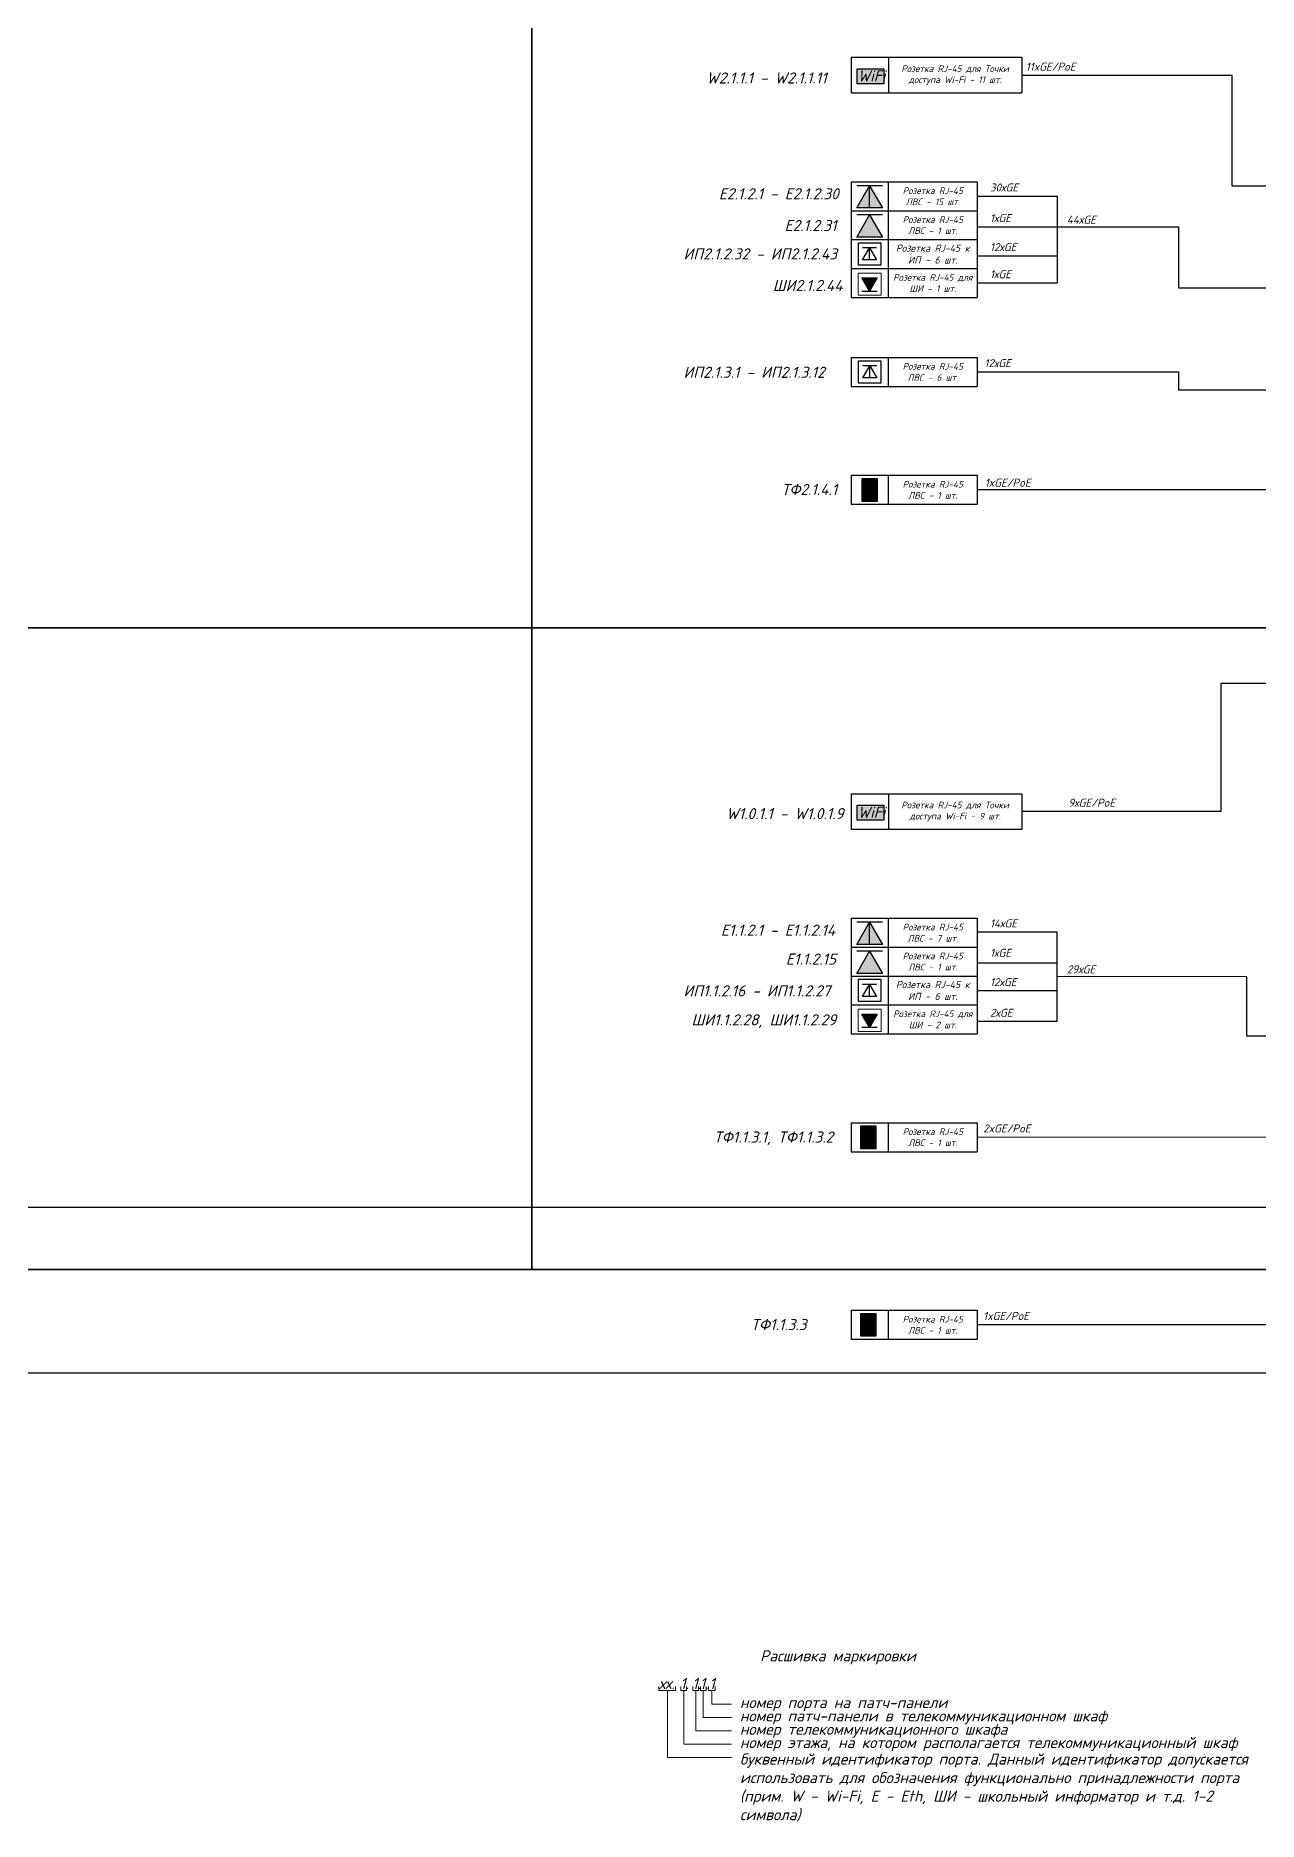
# Model space of a CAD drawing. Extents: x -260425 to 1294666, y -169889 to -2349.
# Drawn here: x 64073 to 91563, y -109456 to -69302 of the extents above; entities that cross this region are included whole.
import ezdxf

# ---------------------------------------------------------------- set-up
doc = ezdxf.new("R2010")
doc.units = 0
doc.header["$LTSCALE"] = 100
doc.set_wipeout_variables(frame=1)
for name, color, linetype, lineweight in [('АП_АСУ_ОсновнаяТолстая', 7, 'Continuous', 30), ('АП_АСУ_ОсновнаяТонкая', 7, 'Continuous', 25), ('СС_СКС_Кабель', 6, 'Continuous', 30), ('СС_СКС_Оборудование', 6, 'Continuous', 30), ('СС_Схема', 7, 'Continuous', 30)]:
    doc.layers.add(name, color=color, linetype=linetype, lineweight=lineweight)
doc.styles.add('1ISOCPEUR', font='isocpeui.ttf', dxfattribs={"height": 250})
doc.styles.add('ISOCPEUR', font='isocpeui.ttf', dxfattribs={"height": 2.5})

# ---------------------------------------------------------------- blocks, each defined once
blk = doc.blocks.new('*U72')
at = {"color": 0}
for p, q in [((0, -38), (0, 462)), ((0, 462), (500, 462)), ((500, 462), (500, -38)), ((92, 76), (250, 348)), ((407, 348), (92, 348)), ((407, 76), (92, 76)), ((250, 348), (407, 76)), ((250, 76), (250, 348)), ((500, -38), (0, -38))]:
    blk.add_line(p, q, dxfattribs=at)
blk = doc.blocks.new('Розетка 1хRJ45')
at = {"true_color": 0xffffff, "transparency": 33554687}
h = blk.add_hatch(color=7, dxfattribs=at)
h.dxf.hatch_style = 1
h.paths.add_polyline_path([(273, 158), (0, 0), (273, -158)])
at = {"color": 0, "lineweight": 30}
for p, q in [((0, 0), (273, 158)), ((0, 158), (0, -158)), ((273, -158), (0, 0)), ((273, 158), (273, -158))]:
    blk.add_line(p, q, dxfattribs=at)
at = {"style": '1ISOCPEUR', "oblique": 15, "width": 0.8, "flags": 8}
blk.add_attdef('ПОЗ.', (311, -106), '', height=250, dxfattribs=at)
blk = doc.blocks.new('порт ШИ')
at = {"layer": 'АП_АСУ_ОсновнаяТонкая', "color": 3, "lineweight": 0, "ltscale": 50}
blk.add_lwpolyline([(-240, 462), (240, 462), (240, 0), (-240, 0)], close=True, dxfattribs=at)
at = {"layer": 'АП_АСУ_ОсновнаяТонкая', "color": 3, "lineweight": 0, "ltscale": 50, "rotation": 90}
blk.add_blockref('Розетка 1хRJ45', (0, 87), dxfattribs=at)
blk = doc.blocks.new('*T85')
at = {"layer": 'АП_АСУ_ОсновнаяТолстая', "color": 0, "linetype": 'ByBlock', "lineweight": -2, "transparency": 16777216}
for p, q in [((0, 0), (3836, 0)), ((0, 0), (0, -800)), ((836, 0), (836, -800)), ((3836, 0), (3836, -800)), ((0, -800), (3836, -800))]:
    blk.add_line(p, q, dxfattribs=at)
at = {"layer": 'АП_АСУ_ОсновнаяТолстая', "color": 0, "transparency": 16777216, "insert": (2336, -400), "char_height": 150, "width": 2800, "attachment_point": 5, "style": '1ISOCPEUR'}
blk.add_mtext('Розетка RJ-45 для Точки доступа Wi-Fi - 11 шт.', dxfattribs=at)
blk = doc.blocks.new('*U74')
at = {"true_color": 0xffffff, "transparency": 33554687}
h = blk.add_hatch(color=7, dxfattribs=at)
h.dxf.hatch_style = 1
h.paths.add_polyline_path([(0, 338), (0, 0), (599, 0), (599, 338)])
at = {"color": 0}
blk.add_lwpolyline([(0, 338), (599, 338), (599, 0), (0, 0)], close=True, dxfattribs=at)
at = {"color": 0, "insert": (13, 300), "char_height": 250, "attachment_point": 1, "style": '1ISOCPEUR'}
blk.add_mtext_dynamic_manual_height_columns('WiFi', width=599, gutter_width=1250, heights=[0], dxfattribs=at)
at = {"color": 18, "true_color": 0x000000, "style": '1ISOCPEUR'}
blk.add_attdef('НАЗВАНИЕ', (-131, 420), '', height=250, dxfattribs=at)
blk = doc.blocks.new('*T94')
at = {"layer": 'АП_АСУ_ОсновнаяТолстая', "color": 0, "linetype": 'ByBlock', "lineweight": -2, "transparency": 16777216}
for p, q in [((0, 0), (3836, 0)), ((0, 0), (0, -800)), ((836, 0), (836, -800)), ((3836, 0), (3836, -800)), ((0, -800), (3836, -800))]:
    blk.add_line(p, q, dxfattribs=at)
at = {"layer": 'АП_АСУ_ОсновнаяТолстая', "color": 0, "transparency": 16777216, "insert": (2336, -400), "char_height": 150, "width": 2800, "attachment_point": 5, "style": '1ISOCPEUR'}
blk.add_mtext('Розетка RJ-45 для Точки доступа Wi-Fi - 9 шт.', dxfattribs=at)
blk = doc.blocks.new('*T95')
at = {"layer": 'АП_АСУ_ОсновнаяТолстая', "color": 0, "linetype": 'ByBlock', "lineweight": -2, "transparency": 16777216}
for p, q in [((0, 0), (2833, 0)), ((0, 0), (0, -2600)), ((833, 0), (833, -2600)), ((2833, 0), (2833, -2600)), ((0, -650), (2833, -650)), ((0, -1300), (2833, -1300)), ((0, -1950), (2833, -1950)), ((0, -2600), (2833, -2600))]:
    blk.add_line(p, q, dxfattribs=at)
at = {"layer": 'АП_АСУ_ОсновнаяТолстая', "color": 0, "transparency": 16777216, "attachment_point": 5, "style": '1ISOCPEUR'}
for s, insert, char_height, width in [('Розетка RJ-45 ЛВС - 7 шт.', (1833, -325), 150, 1800), ('Розетка RJ-45 ЛВС - 1 шт.', (1833, -975), 150, 1800), ('Розетка RJ-45 к ИП - 6 шт.', (1833, -1625), 160, 1997.6), ('Розетка RJ-45 для ШИ - 2 шт.', (1833, -2275), 150, 1800)]:
    blk.add_mtext(s, dxfattribs=dict(at, insert=insert, char_height=char_height, width=width))
blk = doc.blocks.new('панель приема видеодомофона')
blk.add_wipeout([(0, 10), (7, 10), (7, 0), (0, 0)])
at = {"true_color": 0xffffff, "transparency": 33554687}
h = blk.add_hatch(color=7, dxfattribs=at)
h.dxf.hatch_style = 1
h.paths.add_polyline_path([(7, 10), (3.5, 10), (0, 10), (0, 5), (0, 0), (3.5, 0), (7, 0), (7, 5)])
h.paths.add_polyline_path([(3.07, 8.82), (3.07, 1.71), (0.8, 1.71), (0.8, 8.82)], flags=16)
h.paths.add_polyline_path([(3.55, 8.82), (6.56, 8.82), (6.56, 5.58), (3.55, 5.58)], flags=16)
h.paths.add_polyline_path([(4.53, 4.2, -1), (4, 4.2, -1)], flags=16)
h.paths.add_polyline_path([(5.45, 4.2, -1), (4.92, 4.2, -1)], flags=16)
h.paths.add_polyline_path([(6.36, 4.2, -1), (5.82, 4.2, -1)], flags=16)
h.paths.add_polyline_path([(4.53, 3.2, -1), (4, 3.2, -1)], flags=16)
h.paths.add_polyline_path([(5.45, 3.2, -1), (4.92, 3.2, -1)], flags=16)
h.paths.add_polyline_path([(6.36, 3.2, -1), (5.82, 3.2, -1)], flags=16)
h.paths.add_polyline_path([(4.53, 2.2, -1), (4, 2.2, -1)], flags=16)
h.paths.add_polyline_path([(5.45, 2.2, -1), (4.92, 2.2, -1)], flags=16)
h.paths.add_polyline_path([(6.36, 2.2, -1), (5.82, 2.2, -1)], flags=16)
h = blk.add_hatch(color=7, dxfattribs=at)
h.dxf.hatch_style = 1
h.paths.add_polyline_path([(3.07, 8.82), (0.8, 8.82), (0.8, 1.71), (3.07, 1.71)])
h.paths.add_polyline_path([(6.56, 8.82), (3.55, 8.82), (3.55, 5.58), (6.56, 5.58)])
h = blk.add_hatch(color=0)
h.dxf.hatch_style = 1
h.paths.add_polyline_path([(4, 4.2, 1), (4.53, 4.2, 1)])
h = blk.add_hatch(color=0)
h.dxf.hatch_style = 1
h.paths.add_polyline_path([(4, 3.2, 1), (4.53, 3.2, 1)])
h = blk.add_hatch(color=0)
h.dxf.hatch_style = 1
h.paths.add_polyline_path([(4, 2.2, 1), (4.53, 2.2, 1)])
h = blk.add_hatch(color=0)
h.dxf.hatch_style = 1
h.paths.add_polyline_path([(4.92, 4.2, 1), (5.45, 4.2, 1)])
h = blk.add_hatch(color=0)
h.dxf.hatch_style = 1
h.paths.add_polyline_path([(4.92, 3.2, 1), (5.45, 3.2, 1)])
h = blk.add_hatch(color=0)
h.dxf.hatch_style = 1
h.paths.add_polyline_path([(4.92, 2.2, 1), (5.45, 2.2, 1)])
h = blk.add_hatch(color=0)
h.dxf.hatch_style = 1
h.paths.add_polyline_path([(5.82, 4.2, 1), (6.36, 4.2, 1)])
h = blk.add_hatch(color=0)
h.dxf.hatch_style = 1
h.paths.add_polyline_path([(5.82, 3.2, 1), (6.36, 3.2, 1)])
h = blk.add_hatch(color=0)
h.dxf.hatch_style = 1
h.paths.add_polyline_path([(5.82, 2.2, 1), (6.36, 2.2, 1)])
at = {"color": 0, "lineweight": 30}
blk.add_lwpolyline([(0, 0), (3.5, 0), (7, 0), (7, 5), (7, 10), (3.5, 10), (0, 10), (0, 5)], close=True, dxfattribs=at)
at = {"color": 0}
for points in [[(0.8, 1.71), (3.07, 1.71), (3.07, 8.82), (0.8, 8.82)], [(3.55, 8.82), (6.56, 8.82), (6.56, 5.58), (3.55, 5.58)]]:
    blk.add_lwpolyline(points, close=True, dxfattribs=at)
for centre in [(4.27, 4.2), (4.27, 3.2), (4.27, 2.2), (5.18, 4.2), (5.18, 3.2), (5.18, 2.2), (6.09, 4.2), (6.09, 3.2), (6.09, 2.2)]:
    blk.add_circle(centre, 0.266, dxfattribs=at)
blk = doc.blocks.new('*U71')
at = {"true_color": 0xffffff, "transparency": 33554687}
h = blk.add_hatch(color=7, dxfattribs=at)
h.dxf.hatch_style = 1
h.paths.add_polyline_path([(157, 273), (0, 273), (157, 0)])
h.paths.add_polyline_path([(315, 273), (157, 273), (157, 0)])
at = {"color": 0}
for p, q in [((0, 273), (315, 273)), ((157, 0), (0, 273)), ((315, 273), (157, 0)), ((157, 273), (157, 0)), ((0, 0), (315, 0))]:
    blk.add_line(p, q, dxfattribs=at)
blk = doc.blocks.new('*T96')
at = {"layer": 'АП_АСУ_ОсновнаяТолстая', "color": 0, "linetype": 'ByBlock', "lineweight": -2, "transparency": 16777216}
for p, q in [((0, 0), (2833, 0)), ((0, 0), (0, -1950)), ((833, 0), (833, -1950)), ((2833, 0), (2833, -1950)), ((0, -650), (2833, -650)), ((0, -1300), (2833, -1300)), ((0, -1950), (2833, -1950))]:
    blk.add_line(p, q, dxfattribs=at)
at = {"layer": 'АП_АСУ_ОсновнаяТолстая', "color": 0, "transparency": 16777216, "attachment_point": 5, "style": '1ISOCPEUR'}
for s, insert, char_height, width in [('Розетка RJ-45 ЛВС - 15 шт.', (1833, -325), 150, 1800), ('Розетка RJ-45 ЛВС - 1 шт.', (1833, -975), 150, 1800), ('Розетка RJ-45 к ИП - 6 шт.', (1833, -1625), 160, 1997.6)]:
    blk.add_mtext(s, dxfattribs=dict(at, insert=insert, char_height=char_height, width=width))
blk = doc.blocks.new('*T90')
at = {"layer": 'АП_АСУ_ОсновнаяТолстая', "color": 0, "linetype": 'ByBlock', "lineweight": -2, "transparency": 16777216}
for p, q in [((0, 0), (2833, 0)), ((0, 0), (0, -650)), ((833, 0), (833, -650)), ((2833, 0), (2833, -650)), ((0, -650), (2833, -650))]:
    blk.add_line(p, q, dxfattribs=at)
at = {"layer": 'АП_АСУ_ОсновнаяТолстая', "color": 0, "transparency": 16777216, "insert": (1833, -325), "char_height": 150, "width": 1800, "attachment_point": 5, "style": '1ISOCPEUR'}
blk.add_mtext('Розетка RJ-45 ЛВС - 1 шт.', dxfattribs=at)
blk = doc.blocks.new('*T91')
at = {"layer": 'АП_АСУ_ОсновнаяТолстая', "color": 0, "linetype": 'ByBlock', "lineweight": -2, "transparency": 16777216}
for p, q in [((0, 0), (2833, 0)), ((0, 0), (0, -650)), ((833, 0), (833, -650)), ((2833, 0), (2833, -650)), ((0, -650), (2833, -650))]:
    blk.add_line(p, q, dxfattribs=at)
at = {"layer": 'АП_АСУ_ОсновнаяТолстая', "color": 0, "transparency": 16777216, "insert": (1833, -325), "char_height": 150, "width": 1800, "attachment_point": 5, "style": '1ISOCPEUR'}
blk.add_mtext('Розетка RJ-45 ЛВС - 1 шт.', dxfattribs=at)
blk = doc.blocks.new('*T80')
at = {"layer": 'АП_АСУ_ОсновнаяТолстая', "color": 0, "linetype": 'ByBlock', "lineweight": -2, "transparency": 16777216}
for p, q in [((0, 0), (2833, 0)), ((0, 0), (0, -650)), ((833, 0), (833, -650)), ((2833, 0), (2833, -650)), ((0, -650), (2833, -650))]:
    blk.add_line(p, q, dxfattribs=at)
at = {"layer": 'АП_АСУ_ОсновнаяТолстая', "color": 0, "transparency": 16777216, "insert": (1833, -325), "char_height": 150, "width": 1800, "attachment_point": 5, "style": '1ISOCPEUR'}
blk.add_mtext('Розетка RJ-45 ЛВС - 6 шт.', dxfattribs=at)
blk = doc.blocks.new('*T83')
at = {"layer": 'АП_АСУ_ОсновнаяТолстая', "color": 0, "linetype": 'ByBlock', "lineweight": -2, "transparency": 16777216}
for p, q in [((0, 0), (2833, 0)), ((0, 0), (0, -650)), ((833, 0), (833, -650)), ((2833, 0), (2833, -650)), ((0, -650), (2833, -650))]:
    blk.add_line(p, q, dxfattribs=at)
at = {"layer": 'АП_АСУ_ОсновнаяТолстая', "color": 0, "transparency": 16777216, "insert": (1833, -325), "char_height": 150, "width": 1800, "attachment_point": 5, "style": '1ISOCPEUR'}
blk.add_mtext('Розетка RJ-45 для ШИ - 1 шт.', dxfattribs=at)
blk = doc.blocks.new('*T268')
at = {"layer": 'АП_АСУ_ОсновнаяТолстая', "color": 0, "linetype": 'ByBlock', "lineweight": -2, "transparency": 16777216}
for p, q in [((0, 0), (2833, 0)), ((0, 0), (0, -650)), ((833, 0), (833, -650)), ((2833, 0), (2833, -650)), ((0, -650), (2833, -650))]:
    blk.add_line(p, q, dxfattribs=at)
at = {"layer": 'АП_АСУ_ОсновнаяТолстая', "color": 0, "transparency": 16777216, "insert": (1833, -325), "char_height": 150, "width": 1800, "attachment_point": 5, "style": 'ISOCPEUR'}
blk.add_mtext('Розетка RJ-45 ЛВС - 1 шт.', dxfattribs=at)

msp = doc.modelspace()

# ---------------------------------------------------------------- linework, layer by layer
at = {"layer": 'СС_СКС_Кабель'}
msp.add_line((87039.7, -72912.3), (87039.7, -74862.3), dxfattribs=at)
for points in [[(86245.6, -70187.3), (90971.5, -70187.3), (90971.5, -72675.3), (100210.8, -72675.3)], [(87039.7, -73598.4), (89767.7, -73602.7), (89767.7, -74970.8), (100210.8, -74970.8)], [(85243.5, -76860.6), (89767.7, -76863.9), (89767.7, -77266.3), (100210.8, -77266.3)], [(100210.8, -79512.3), (85243.5, -79512.3)], [(100184.2, -91796.9), (91302.3, -91796.9), (91302.3, -90464.4), (87039.7, -90459.6)], [(100184.2, -94075.9), (85243.5, -94072.5)], [(95951.5, -94074.9), (95950.6, -98291.3), (85243.5, -98289.6)]]:
    msp.add_lwpolyline(points, dxfattribs=at)
at = {"layer": 'СС_Схема'}
for points in [[(8235.6, -68221.5), (75226, -68221.5), (75226, -82617.6), (8235.6, -82617.6)], [(75226, -68221.5), (121168.9, -68221.5), (121168.9, -82617.6), (75226, -82617.6)], [(8235.6, -82617.6), (75226, -82617.6), (75226, -97049.7), (8235.6, -97049.7)], [(75226, -82617.6), (121168.9, -82617.6), (121168.9, -97049.7), (75226, -97049.7)], [(8235.6, -97049.7), (121168.9, -97049.7), (121168.9, -99381.9), (8235.6, -99381.9)]]:
    msp.add_lwpolyline(points, close=True, dxfattribs=at)
at = {"layer": 'СС_Схема', "color": 6}
for points in [[(85243.5, -72912.3), (87039.7, -72912.3)], [(85243.5, -73600.6), (87039.7, -73600.6)], [(85243.5, -74252.3), (87039.7, -74252.3)], [(85243.5, -74862.3), (87039.7, -74862.3)], [(106410.4, -94064.7), (104806, -94064.7), (104806, -83871.8), (90724, -83871.8), (90724, -86747.5), (86245.6, -86747.5)], [(85243.5, -91462.6), (87039.7, -91462.6), (87039.7, -89461.4), (85243.5, -89461.4)], [(85243.5, -90149.7), (87039.7, -90149.7)], [(85243.5, -90772.5), (87039.7, -90772.5)]]:
    msp.add_lwpolyline(points, dxfattribs=at)
at = {"layer": 'СС_Схема', "lineweight": 0}
for points in [[(78084, -106423.3), (78084, -106511.4), (78455.1, -106511.4), (78455.1, -106423.3)], [(78276.9, -106511.4), (78276.9, -108018.5), (79720, -108018.5)], [(78580.8, -106423.3), (78580.8, -106511.4), (78708.4, -106511.4), (78708.4, -106423.3)], [(78644.6, -106511.4), (78644.6, -107718.5), (79720, -107718.5)], [(78851.8, -106423.3), (78851.8, -106511.4), (78979.5, -106511.4), (78979.5, -106423.3)], [(78915.7, -106511.4), (78915.7, -107418.5), (79719.3, -107418.5)], [(79020.4, -106423.3), (79020.4, -106511.4), (79148, -106511.4), (79148, -106423.3)], [(79084.2, -106511.4), (79084.2, -107118.5), (79720, -107118.5)], [(79199.9, -106423.3), (79199.9, -106511.4), (79347.1, -106511.4), (79347.1, -106422.1)], [(79273.5, -106511.4), (79273.5, -106818.5), (79720, -106818.5)]]:
    msp.add_lwpolyline(points, dxfattribs=at)

# ---------------------------------------------------------------- block references
for name, p in [('*T85', (82410.1, -69787.3)), ('*T96', (82410.1, -72587.3)), ('*T83', (82410.1, -74537.3)), ('*T80', (82410.1, -76537.3)), ('*T94', (82410.1, -86347.5)), ('*T95', (82410.1, -89147.5))]:
    msp.add_blockref(name, p)
at = {"layer": 'АП_АСУ_ОсновнаяТонкая', "ltscale": 50, "xscale": 1.832857997427302, "yscale": 1.832857997427302, "zscale": 1.832857997427302, "rotation": 270}
for p in [(82823, -73329), (82823, -89889.3)]:
    msp.add_blockref('Розетка 1хRJ45', p, dxfattribs=at)
at = {"layer": 'АП_АСУ_ОсновнаяТонкая', "lineweight": 0, "xscale": 1.082443983823024, "yscale": 1.082443983823024, "zscale": 1.082443983823024}
for p in [(82823, -75139.4), (82823, -91694)]:
    msp.add_blockref('порт ШИ', p, dxfattribs=at)
at = {"layer": 'СС_СКС_Оборудование', "color": 30}
for p in [(82544.4, -70381), (82544.4, -86941.3)]:
    msp.add_blockref('*U74', p, dxfattribs=at)
at = {"layer": 'СС_СКС_Оборудование', "color": 7, "xscale": 1.832857997427302, "yscale": 1.832857997427302, "zscale": 1.832857997427302, "rotation": 180}
for p in [(83111.7, -72674.7), (83111.7, -89235)]:
    msp.add_blockref('*U71', p, dxfattribs=at)
at = {"layer": 'СС_СКС_Оборудование'}
for p in [(82573, -74420.6), (82576.8, -77074.2), (82573, -90983.6)]:
    msp.add_blockref('*U72', p, dxfattribs=at)

# ---------------------------------------------------------------- texts
at = {"layer": 'АП_АСУ_ОсновнаяТолстая', "char_height": 250, "attachment_point": 1}
for s, width, insert, style in [('W2.1.1.1 - W2.1.1.11', 3107.688, (79154.9, -70126.7), '1ISOCPEUR'), ('E2.1.2.1 - E2.1.2.30', 3055.802, (79435.1, -72731), '1ISOCPEUR'), ('E2.1.2.31', 1529.801, (80911.9, -73445.5), '1ISOCPEUR'), ('ИП2.1.2.32 - ИП2.1.2.43', 3672.48, (78638, -74083.1), '1ISOCPEUR'), ('ШИ2.1.2.44', 1721.128, (80646.1, -74793.6), '1ISOCPEUR'), ('ИП2.1.3.1 - ИП2.1.3.12', 3672.48, (78638, -76745.5), '1ISOCPEUR'), ('{\\C256;\\c0;ТФ}2.1.4.1', 1266.139, (80842.4, -79381.3), '1ISOCPEUR'), ('W1.0.1.1 - W1.0.1.9', 3244.643, (79599.2, -86670.1), '1ISOCPEUR'), ('E1.1.2.1 - E1.1.2.14', 3055.802, (79480.8, -89291.3), '1ISOCPEUR'), ('E1.1.2.15', 1343.092, (80942.6, -89941.3), '1ISOCPEUR'), ('ИП1.1.2.16 - ИП1.1.2.27', 3672.48, (78638, -90655.8), '1ISOCPEUR'), ('ШИ1.1.2.28, ШИ1.1.2.29', 3318.052, (78817.8, -91308), '1ISOCPEUR'), ('{\\C256;\\c0;ТФ}1.1.3.1{\\C256;\\c0;, ТФ}1.1.3.2', 2859.315, (79321.6, -93943.1), '1ISOCPEUR'), ('{\\C256;\\c0;ТФ}1.1.3.3', 2859.315, (80158.4, -98160.2), 'ISOCPEUR'), ('хх.', 250, (78088.5, -106232.9), '1ISOCPEUR'), ('1.', 250, (78564.3, -106232.9), '1ISOCPEUR'), ('1.', 250, (78835.4, -106232.9), '1ISOCPEUR'), ('1.', 250, (79003.9, -106232.9), '1ISOCPEUR'), ('1', 250, (79219.1, -106232.9), '1ISOCPEUR')]:
    msp.add_mtext_dynamic_manual_height_columns(s, width=width, gutter_width=125000, heights=[0], dxfattribs=dict(at, insert=insert, style=style))
at = {"layer": 'АП_АСУ_ОсновнаяТонкая', "char_height": 180, "attachment_point": 1}
for s, width, insert, style in [('11xGE/PoE', 3402.654, (86333.2, -69907.9), '1ISOCPEUR'), ('30хGE', 3402.654, (85529.9, -72624.8), '1ISOCPEUR'), ('1хGE', 3402.654, (85529.9, -73313.1), '1ISOCPEUR'), ('44хGE', 2198.969, (87258.9, -73347.7), '1ISOCPEUR'), ('12хGE', 3402.654, (85529.9, -73964.9), '1ISOCPEUR'), ('1хGE', 3402.654, (85529.9, -74574.8), '1ISOCPEUR'), ('12хGE', 2198.969, (85403.6, -76575.2), '1ISOCPEUR'), ('1xGE/PoE', 3402.654, (85411.9, -79263.1), '1ISOCPEUR'), ('9хGE/PoE', 3402.654, (87291.6, -86460.1), '1ISOCPEUR'), ('14хGE', 3402.654, (85529.9, -89173.9), '1ISOCPEUR'), ('1хGE', 3402.654, (85529.9, -89835.1), '1ISOCPEUR'), ('29хGE ', 2198.969, (87258.9, -90206.3), '1ISOCPEUR'), ('12хGE', 3402.654, (85529.9, -90494.4), '1ISOCPEUR'), ('2хGE', 3402.654, (85529.9, -91184.5), '1ISOCPEUR'), ('2xGE/PoE', 3402.654, (85376.6, -93785.1), '1ISOCPEUR'), ('1xGE/PoE', 3402.654, (85376.6, -98002.2), 'ISOCPEUR')]:
    msp.add_mtext_dynamic_manual_height_columns(s, width=width, gutter_width=1000, heights=[0], dxfattribs=dict(at, insert=insert, style=style))
at = {"layer": 'СС_Схема', "ltscale": 100, "char_height": 250, "style": '1ISOCPEUR'}
for s, width, insert, attachment_point in [('\\pxql;Расшивка маркировки', 3688.185, (82204.6, -105769.1), 5), ('\\pxql,t22,36;номер порта на патч-панели', 8768.638, (79907.4, -106818.5), 4), ('\\pxql,t22,36;номер патч-панели в телекоммуникационном шкаф', 8866.246, (79906.5, -107118.5), 4), ('\\pxql,t22,36;номер телекоммуникационного шкафа', 11922.327, (79906.1, -107418.5), 4), ('\\pxql,t22,36;номер этажа, на котором располагается телекоммуникационный шкаф', 11922.327, (79906.9, -107718.5), 4), ('буквенный идентификатор порта. Данный идентификатор допускается использовать для обозначения функционально принадлежности порта (прим. W - Wi-Fi, E - Eth, ШИ - школьный информатор и т.д. 1-2 символа)', 11922.327, (79906.9, -108693.3), 4)]:
    msp.add_mtext_dynamic_manual_height_columns(s, width=width, gutter_width=12.5, heights=[0], dxfattribs=dict(at, insert=insert, attachment_point=attachment_point))

# ---------------------------------------------------------------- next in the draw order: block references
at = {"layer": 'АП_АСУ_ОсновнаяТолстая', "xscale": 50.00000000000039, "yscale": 50.00000000000039, "zscale": 50.00000000000039}
for p in [(82650.7, -79768.5), (82617.4, -94325.2), (82617.4, -98542.2)]:
    msp.add_blockref('панель приема видеодомофона', p, dxfattribs=at)

# ---------------------------------------------------------------- next in the draw order: linework, layer by layer
at = {"layer": 'СС_СКС_Кабель', "color": 3}
msp.add_lwpolyline([(49757.3, -95648.3), (92587.7, -95648.3), (92587.7, -84981.9), (104383.7, -84981.9), (104383.7, -94993), (106410.4, -94993)], dxfattribs=at)

# ---------------------------------------------------------------- next in the draw order: block references
for name, p in [('*T91', (82410.1, -79187.3)), ('*T90', (82410.1, -93747.5)), ('*T268', (82410.1, -97964.6))]:
    msp.add_blockref(name, p)

doc.saveas('drawing.dxf')
